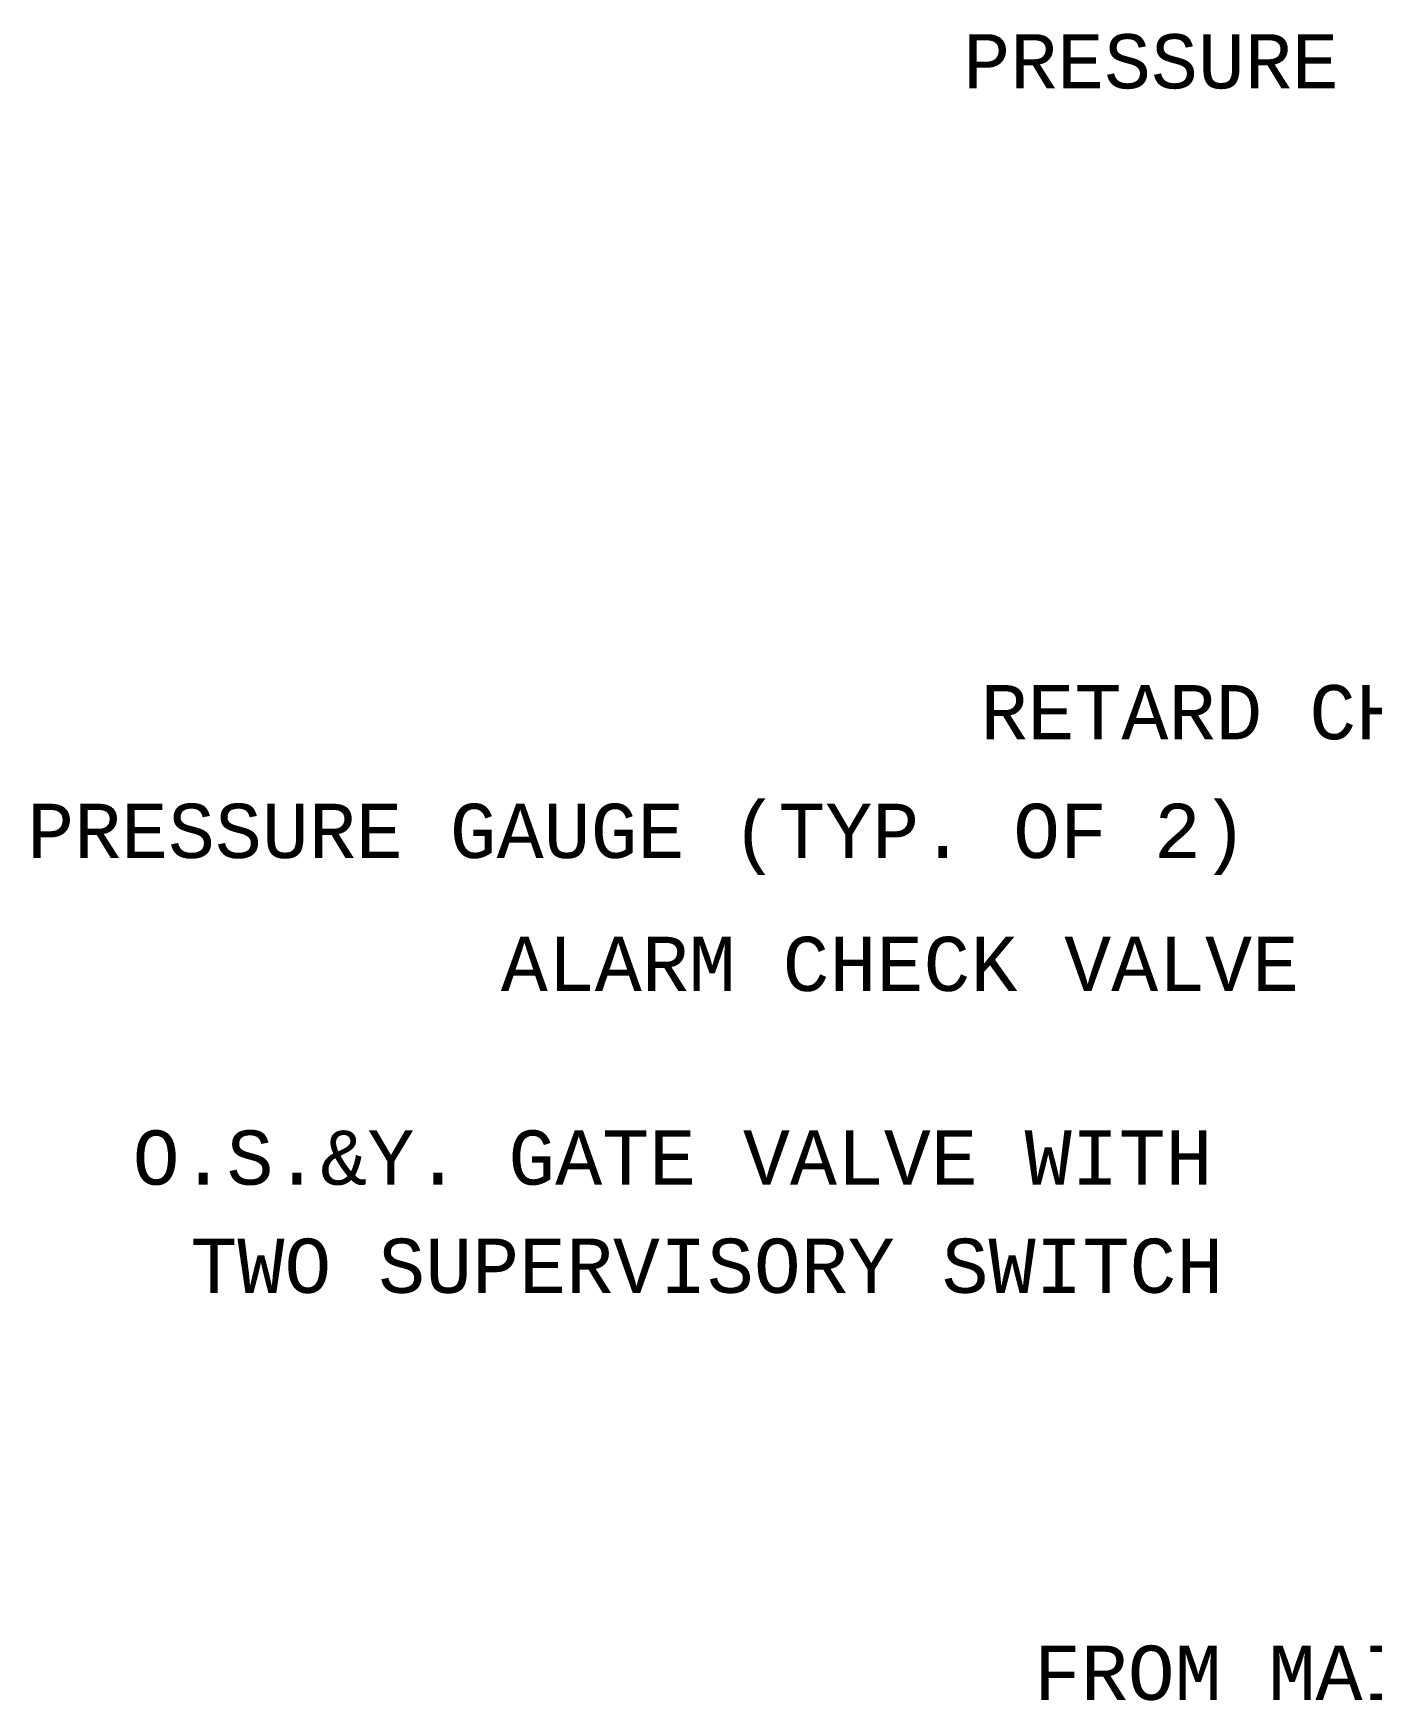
# Model space of a CAD drawing. Header units: millimetres. Extents: x 3124 to 89481, y 1963 to 26804.
# Drawn here: x 78887 to 82576, y 18904 to 23502 of the extents above; entities that cross this region are included whole.
import ezdxf

# ---------------------------------------------------------------- set-up
doc = ezdxf.new("R2010")
doc.units = ezdxf.units.MM
doc.layers.add('2', color=7, linetype='Continuous')
doc.styles.add('MONOTXT', font='MONOTXT', dxfattribs={"height": 0.2})

msp = doc.modelspace()

# ---------------------------------------------------------------- texts
at = {"layer": '2', "color": 2, "linetype": 'Continuous', "style": 'MONOTXT'}
for s, p in [('PRESSURE SWITCH', (81450.3, 23350)), ('RETARD CHAMBER', (81498.2, 21555)), ('PRESSURE GAUGE (TYP. OF 2)', (78870.1, 21227.6)), ('ALARM CHECK VALVE', (80175.8, 20860.8)), ('O.S.&Y. GATE VALVE WITH', (79160.9, 20326.7)), ('TWO SUPERVISORY SWITCH', (79320.2, 20028.3)), ('FROM MAIN', (81644.9, 18905.9))]:
    msp.add_text(s, height=149.53, dxfattribs=at).set_placement(p)

doc.saveas('drawing.dxf')
